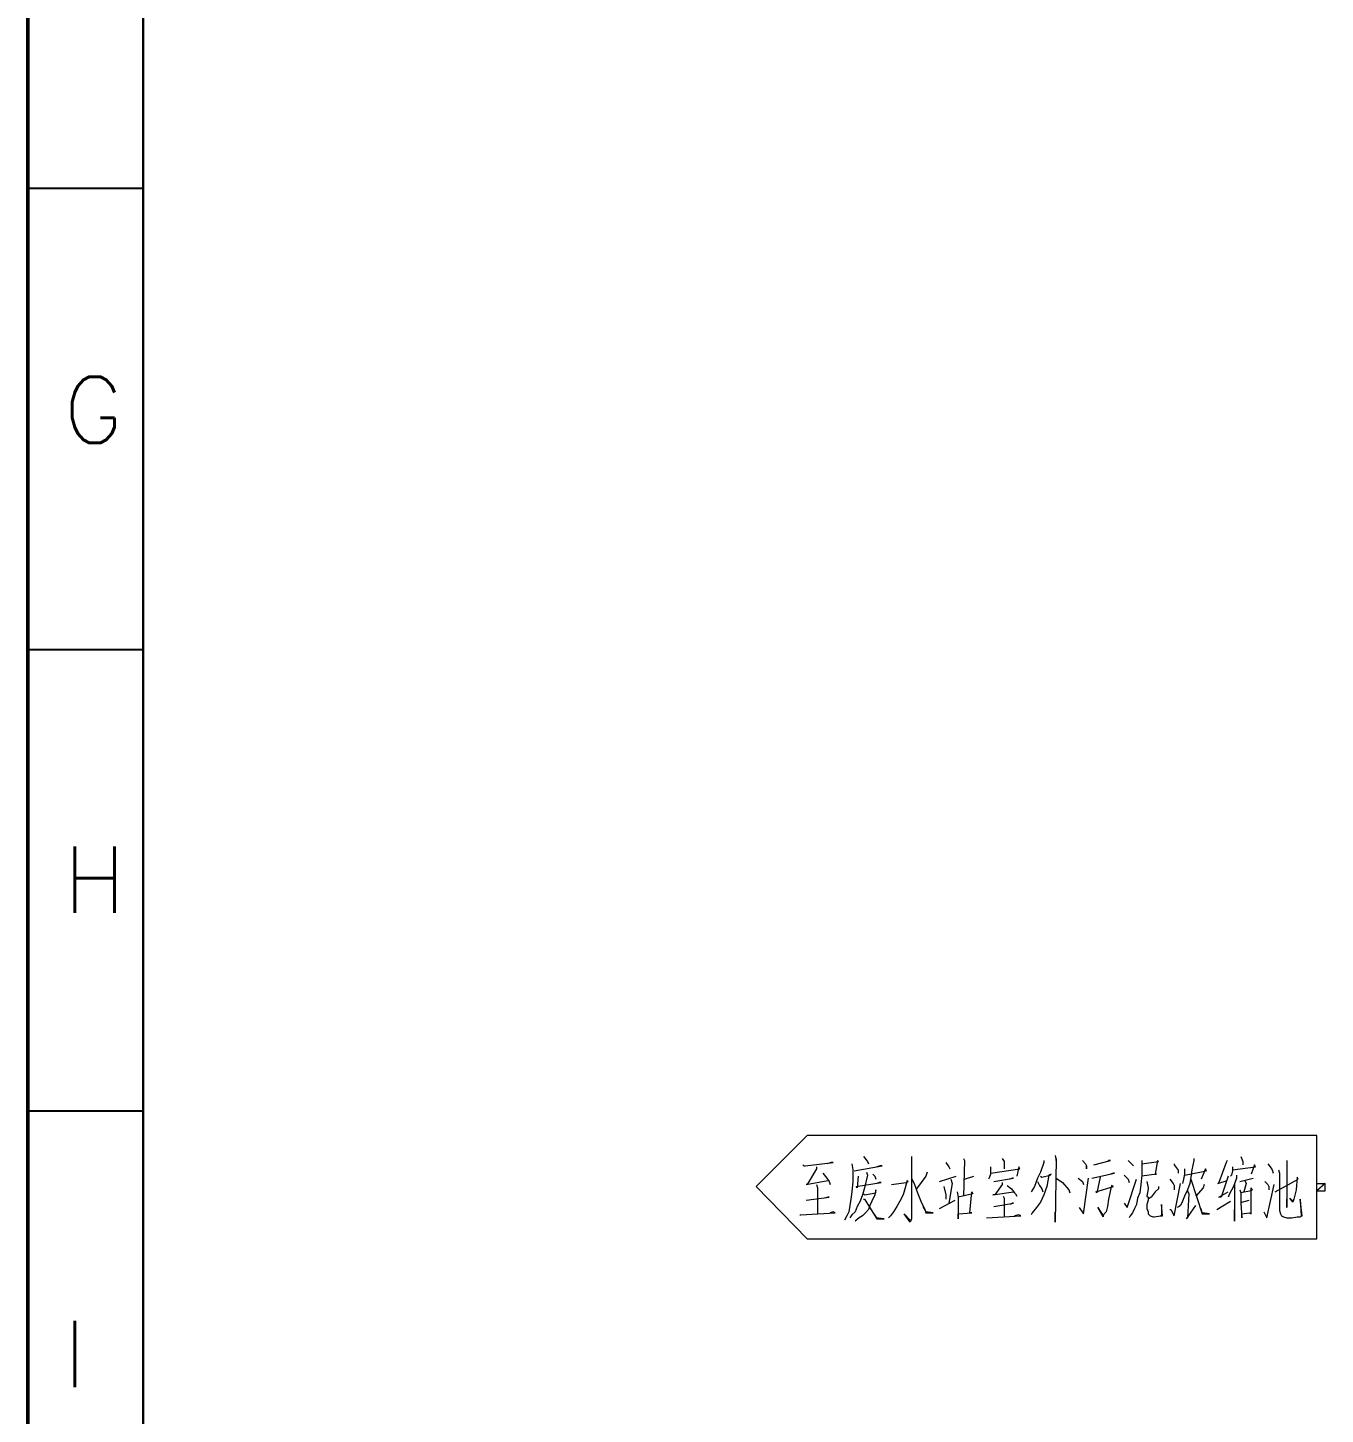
# Model space of a CAD drawing. Header units: millimetres. Extents: x 314312 to 406292, y 205315 to 257934.
# Drawn here: x 314312 to 327074, y 217507 to 231138 of the extents above; entities that cross this region are included whole.
import ezdxf

# ---------------------------------------------------------------- set-up
doc = ezdxf.new("R2010")
doc.units = ezdxf.units.MM
doc.styles.add('样式 2', font='txt.shx', dxfattribs={"height": 2})

msp = doc.modelspace()

# ---------------------------------------------------------------- linework, layer by layer
at = {"color": 7, "linetype": 'ByBlock', "lineweight": 50}
msp.add_line((314312, 205315), (314312, 257934), dxfattribs=at)
at = {"color": 7, "linetype": 'ByBlock', "lineweight": 30}
msp.add_line((315446, 206449), (315446, 256800), dxfattribs=at)
at = {"color": 7, "linetype": 'ByBlock', "lineweight": -3}
for p, q in [((315446, 229558), (314312, 229558)), ((315446, 225022), (314312, 225022)), ((315446, 220486), (314312, 220486))]:
    msp.add_line(p, q, dxfattribs=at)
at = {"color": 0, "lineweight": 5}
for points in [[(326992, 220247), (321977, 220247), (321475, 219745), (321977, 219232), (326992, 219232), (326992, 220247)], [(322531, 220042), (322572, 219991), (322582, 219970)], [(323003, 220042), (323003, 220001), (323003, 219468), (323003, 219427), (322992, 219396), (322931, 219478), (322992, 219417)], [(323515, 220022), (323526, 220001), (323515, 219652)], [(323895, 220022), (323915, 219991), (323915, 219960), (323915, 219919)], [(324418, 220052), (324428, 220001), (324428, 220022), (324418, 219396), (324418, 219437), (324418, 219499)], [(325782, 220022), (325782, 220001), (325761, 219909), (325751, 219837), (325741, 219776), (325720, 219714), (325690, 219652), (325669, 219601), (325649, 219560), (325638, 219550), (325618, 219540)], [(326243, 220042), (326264, 219991), (326264, 219960)], [(321936, 219960), (321946, 219950), (321957, 219950), (322234, 219981), (322213, 219981), (322172, 219970)], [(322069, 219940), (322069, 219919), (321977, 219765), (321967, 219765), (322182, 219806)], [(322131, 219878), (322172, 219827), (322193, 219796), (322203, 219765)], [(322418, 219970), (322428, 219909), (322428, 219796), (322418, 219693), (322408, 219622), (322398, 219560), (322387, 219499), (322367, 219458), (322346, 219417)], [(322562, 219888), (322572, 219858), (322541, 219734), (322521, 219663), (322500, 219601), (322469, 219550), (322449, 219499), (322418, 219468), (322398, 219437)], [(322439, 219899), (322716, 219950), (322695, 219950), (322664, 219940)], [(323157, 219888), (323146, 219847), (323054, 219724)], [(323341, 219981), (323372, 219940), (323382, 219919)], [(323782, 219940), (323782, 219899), (323782, 219868), (323772, 219837), (323762, 219817)], [(323782, 219878), (324069, 219919), (324059, 219940), (324039, 219847)], [(324305, 220001), (324305, 219981), (324274, 219888), (324244, 219827), (324213, 219745), (324182, 219693)], [(324685, 220001), (324715, 219970), (324726, 219950), (324726, 219919), (324726, 219950)], [(324777, 219827), (325002, 219878), (324992, 219878), (324961, 219868)], [(324797, 219960), (324961, 220001), (324941, 220001), (324931, 219991)], [(325136, 220001), (325167, 219970), (325187, 219950)], [(325269, 220001), (325269, 219970), (325269, 219858), (325259, 219765), (325249, 219683), (325228, 219632), (325218, 219570), (325197, 219529), (325177, 219488), (325156, 219458), (325146, 219437)], [(325269, 219970), (325433, 219991), (325423, 220001), (325402, 219868), (325413, 219868), (325269, 219847)], [(325587, 219970), (325587, 219960), (325618, 219919), (325628, 219909), (325628, 219878)], [(325690, 219919), (325690, 219868), (325679, 219817), (325669, 219776)], [(325690, 219858), (325905, 219899), (325895, 219919), (325854, 219817)], [(326110, 220001), (326100, 219981), (326028, 219786), (326018, 219776), (326110, 219806)], [(326161, 219940), (326161, 219899), (326151, 219858), (326141, 219847)], [(326161, 219909), (326387, 219940), (326377, 219960), (326346, 219868)], [(326510, 219970), (326531, 219940), (326551, 219909), (326561, 219878)], [(326613, 219909), (326623, 219878), (326623, 219560), (326623, 219509), (326633, 219478), (326643, 219458), (326664, 219447), (326695, 219437), (326746, 219437), (326797, 219447), (326828, 219447), (326848, 219458), (326828, 219622), (326838, 219458)], [(326695, 220001), (326695, 219981), (326695, 219540), (326695, 219581), (326695, 219622)], [(322069, 219765), (322080, 219734), (322080, 219478)], [(322480, 219847), (322469, 219734), (322459, 219745), (322705, 219786), (322685, 219786), (322664, 219776)], [(322623, 219868), (322644, 219847), (322654, 219817)], [(322808, 219765), (322951, 219786), (322972, 219796), (322962, 219806), (322941, 219734), (322921, 219663), (322890, 219601), (322859, 219550), (322828, 219499), (322798, 219458), (322777, 219437)], [(323003, 219827), (323033, 219765), (323064, 219683), (323095, 219601), (323136, 219519), (323146, 219488), (323218, 219488), (323146, 219499)], [(323280, 219796), (323444, 219847)], [(323321, 219745), (323341, 219663), (323341, 219622)], [(323392, 219817), (323403, 219776), (323372, 219581)], [(323526, 219817), (323618, 219847)], [(323895, 219786), (323895, 219765), (323823, 219663), (323803, 219663), (324008, 219693)], [(323813, 219796), (324008, 219827), (323997, 219827), (323967, 219817)], [(323946, 219755), (323987, 219724), (324018, 219683), (324028, 219673), (324039, 219652)], [(324274, 219847), (324285, 219837), (324367, 219858), (324377, 219868), (324356, 219858), (324336, 219745), (324305, 219663), (324274, 219591), (324233, 219540), (324192, 219488), (324182, 219468)], [(324244, 219796), (324264, 219755), (324285, 219724), (324295, 219693)], [(324428, 219827), (324490, 219786), (324551, 219714), (324562, 219683)], [(324644, 219827), (324685, 219796), (324695, 219765)], [(324654, 219540), (324695, 219478), (324746, 219827)], [(324859, 219837), (324828, 219683), (324818, 219693), (324992, 219745), (324972, 219755), (324941, 219622), (324931, 219550), (324920, 219499), (324900, 219478), (324890, 219458), (324890, 219447), (324838, 219540), (324890, 219458)], [(325095, 219858), (325136, 219817), (325146, 219786)], [(325095, 219581), (325126, 219540), (325218, 219817)], [(325320, 219796), (325331, 219734), (325331, 219724), (325320, 219652), (325331, 219642), (325331, 219611), (325320, 219570), (325320, 219529), (325331, 219499), (325331, 219478), (325341, 219468), (325351, 219458), (325382, 219447), (325392, 219447), (325454, 219458), (325474, 219458), (325464, 219570), (325464, 219458), (325454, 219458)], [(325433, 219745), (325433, 219724), (325402, 219693), (325361, 219642), (325331, 219622)], [(325546, 219817), (325577, 219776), (325587, 219755), (325587, 219734), (325587, 219714)], [(325546, 219519), (325556, 219519), (325587, 219458), (325649, 219776)], [(325751, 219817), (325864, 219478), (325936, 219478), (325864, 219488), (325854, 219529)], [(325884, 219765), (325874, 219734), (325802, 219652)], [(326120, 219847), (326049, 219642), (326028, 219642), (326120, 219693)], [(326202, 219858), (326202, 219827), (326172, 219745), (326131, 219673), (326120, 219642)], [(326182, 219765), (326182, 219406), (326182, 219458), (326182, 219519)], [(326233, 219796), (326366, 219827)], [(326233, 219714), (326243, 219683), (326243, 219581), (326254, 219437), (326254, 219478), (326325, 219488), (326346, 219478), (326346, 219734), (326356, 219714), (326346, 219704), (326243, 219683)], [(326284, 219806), (326295, 219776), (326274, 219693)], [(326469, 219499), (326500, 219437), (326572, 219765)], [(326479, 219796), (326510, 219765), (326520, 219745), (326520, 219714)], [(326582, 219693), (326807, 219817), (326797, 219837), (326787, 219714), (326777, 219673), (326766, 219622), (326756, 219591), (326725, 219632), (326756, 219601), (326766, 219622)], [(321967, 219611), (322193, 219642), (322182, 219642), (322152, 219632)], [(322531, 219673), (322541, 219663), (322654, 219683), (322654, 219714), (322644, 219663), (322613, 219601), (322593, 219560), (322582, 219519), (322551, 219488), (322521, 219458), (322490, 219437), (322449, 219406)], [(322531, 219622), (322541, 219622), (322664, 219427), (322736, 219427), (322726, 219427), (322664, 219437), (322644, 219468)], [(323280, 219529), (323433, 219611)], [(323454, 219693), (323464, 219642), (323464, 219519), (323464, 219427), (323464, 219478), (323598, 219488), (323577, 219488), (323598, 219693), (323608, 219673), (323464, 219642)], [(323905, 219652), (323915, 219632), (323915, 219447)], [(325720, 219704), (325731, 219673), (325720, 219437), (325710, 219427), (325802, 219560)], [(326008, 219519), (326141, 219601)], [(326254, 219591), (326325, 219611)], [(321905, 219468), (321916, 219468), (322254, 219488), (322234, 219499), (322203, 219488)], [(323116, 219550), (323146, 219499)], [(323741, 219437), (324080, 219458), (324059, 219468), (324018, 219458)], [(323813, 219550), (324008, 219581), (323997, 219581), (323977, 219570)]]:
    msp.add_lwpolyline(points, dxfattribs=at)
for points in [[(326992, 219776), (326992, 219776), (326992, 219704), (326992, 219704), (326992, 219704), (327074, 219776), (327074, 219776), (327074, 219776), (326992, 219776), (326992, 219776)], [(326992, 219704), (326992, 219704), (327074, 219776), (327074, 219776), (327074, 219776), (327074, 219704), (327074, 219704), (327074, 219704), (326992, 219704), (326992, 219704)]]:
    msp.add_open_spline(points, degree=3, knots=[0, 0, 0, 0, 1, 1, 1, 2, 2, 2, 3, 3, 3, 3], dxfattribs=at)

# ---------------------------------------------------------------- texts
at = {"color": 7, "linetype": 'ByBlock', "lineweight": -3, "style": '样式 2'}
for s, p in [('G', (314664, 227056)), ('H', (314664, 222437)), ('I', (314664, 217775))]:
    msp.add_text(s, height=651, dxfattribs=at).set_placement(p)

doc.saveas('drawing.dxf')
